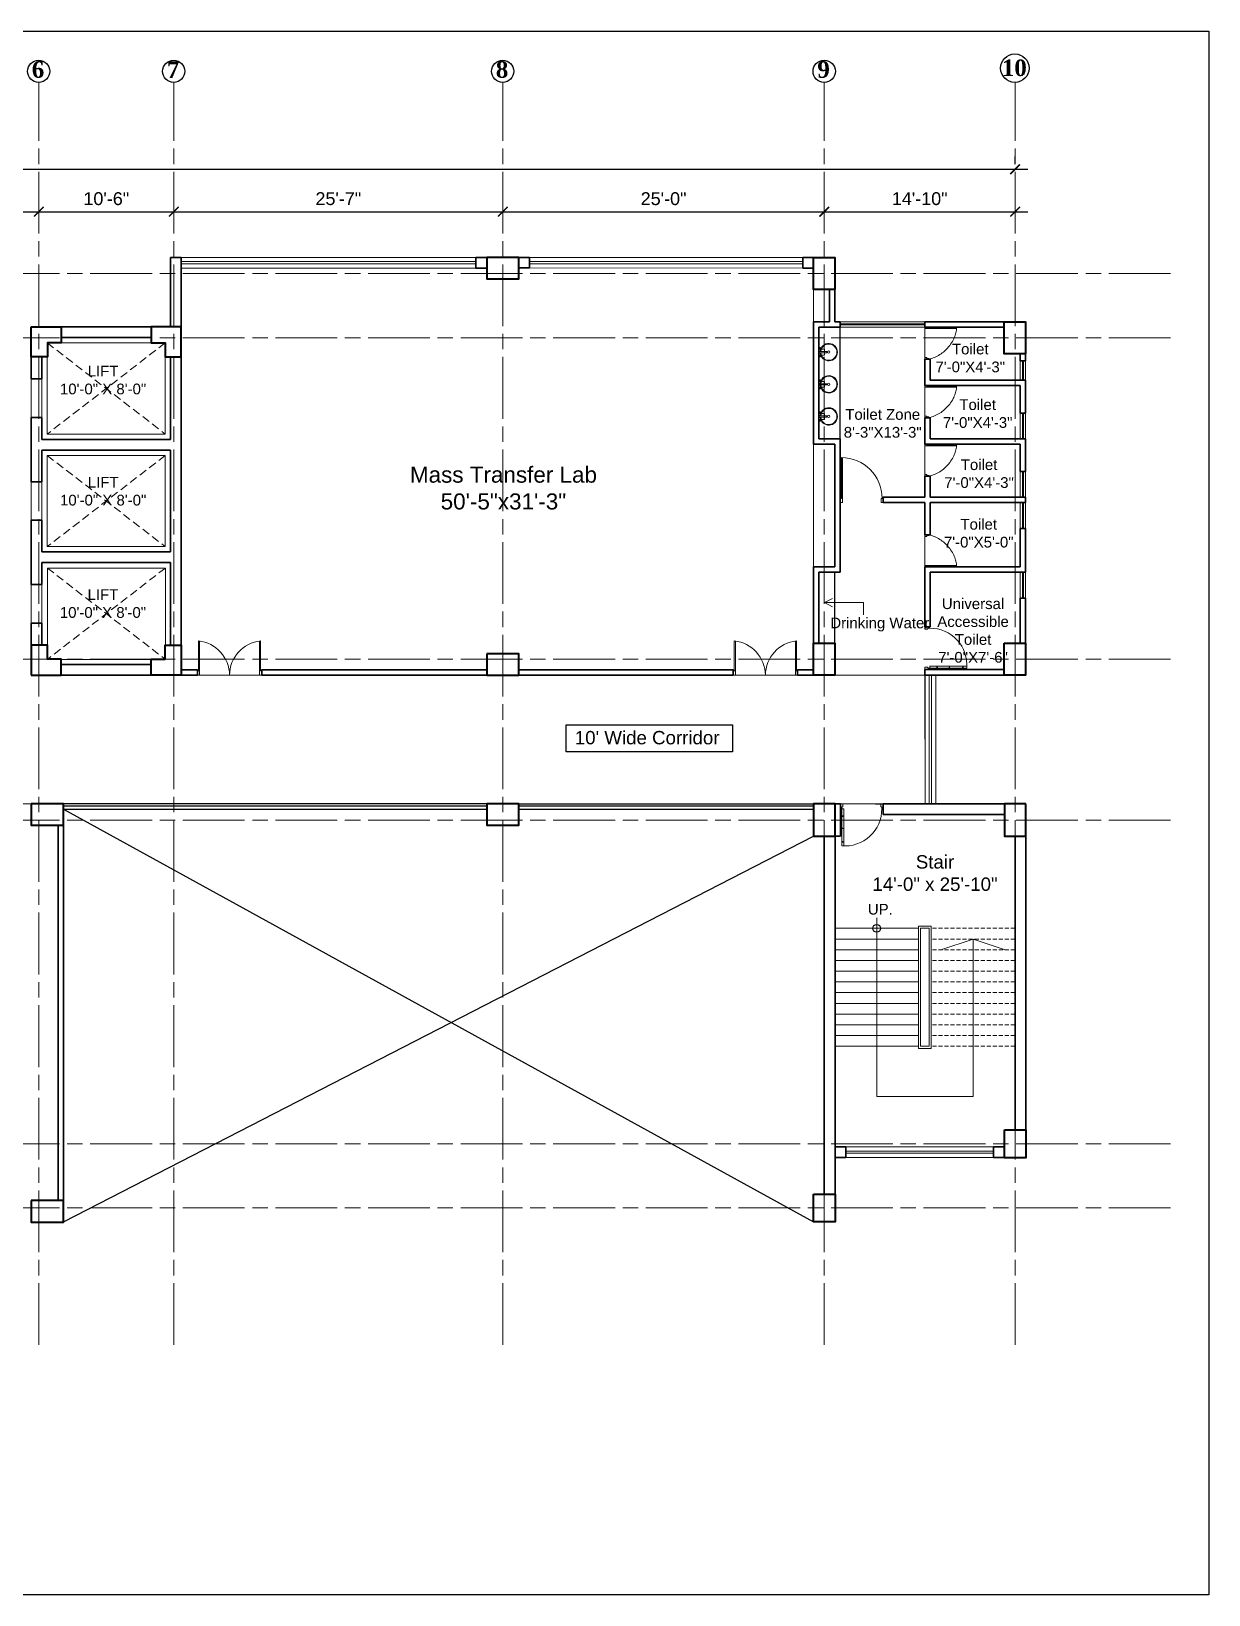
# Model space of a CAD drawing. Header units: inches. Extents: x -12 to 20935469, y -1604 to 24729220.
# Drawn here: x 20889064 to 20890162, y 24703583 to 24705041 of the extents above; entities that cross this region are included whole.
import ezdxf
from ezdxf import colors
from ezdxf.entities.mleader import LeaderData, LeaderLine
from ezdxf.math import Vec2, Vec3

# ---------------------------------------------------------------- set-up
doc = ezdxf.new("R2010")
doc.units = ezdxf.units.IN
doc.header["$LTSCALE"] = 0.03
doc.header["$MEASUREMENT"] = 0
doc.header["$PDMODE"] = 32
doc.header["$PDSIZE"] = 15
doc.linetypes.add('ACAD_ISO08W100', pattern=[36, 24, -3, 6, -3])
doc.linetypes.add('DASHED2', pattern=[0.375, 0.25, -0.125])
for name, color, linetype, lineweight in [('column', 1, 'Continuous', 40), ('Dim Line', 252, 'Continuous', 13), ('Door', 7, 'Continuous', 18), ('Dot', 253, 'Continuous', 0), ('Gas', 21, 'Continuous', 5), ('Glass Line', 252, 'Continuous', 9), ('Grid Line', 252, 'Continuous', 18), ('Hatch', 253, 'Continuous', 15), ('Main Wall', 7, 'Continuous', 30), ('RAIL', 23, 'Continuous', 13), ('STAIR', 46, 'Continuous', 15), ('TOILET FIXTURE', 142, 'Continuous', 5), ('wind.', 150, 'Continuous', 20)]:
    doc.layers.add(name, color=color, linetype=linetype, lineweight=lineweight)
doc.layers.add('FUR', color=251, linetype='Continuous')
doc.layers.add('TEXT', color=7, linetype='Continuous')
doc.styles.add('2', font='swisscl.ttf')
doc.styles.add('RomanS', font='arial.ttf', dxfattribs={"height": 12})
doc.styles.get("Standard").update_dxf_attribs({"font": 'timesbd.ttf'})
doc.dimstyles.new('Aec_Arch_I', dxfattribs={"dimscale": 96, "dimtxt": 12, "dimasz": 0.09375, "dimexe": 0.125, "dimexo": 0.125, "dimgap": 0.0625, "dimtad": 1, "dimdec": 0, "dimzin": 3, "dimdsep": 46, "dimlunit": 4, "dimtxsty": 'RomanS', "dimblk1": 'ARCHTICK', "dimblk2": 'ARCHTICK', "dimsah": 1, "dimcen": 0.09375, "dimdle": 0.125, "dimadec": 0, "dimazin": 0, "dimtfac": 0.75, "dimtdec": 0, "dimtmove": 2, "dimatfit": 3, "dimldrblk": 'ARCHTICK', "dimfxl": 1, "dimfrac": 1, "dimtolj": 1, "dimtzin": 0, "dimarcsym": 0})

# ---------------------------------------------------------------- blocks, each defined once
blk = doc.blocks.new('_ArchTick')
at = {"color": 0, "linetype": 'ByBlock', "lineweight": 35, "const_width": 0.15}
blk.add_lwpolyline([(-0.5, -0.5), (0.5, 0.5)], dxfattribs=at)
blk = doc.blocks.new('*D21')
at = {"layer": 'Defpoints', "color": 0, "transparency": 16777216}
for p in [(20831844.3, 24724578.2), (20832040.8, 24724578.2), (20832040.8, 24724578.2)]:
    blk.add_point(p, dxfattribs=at)
at = {"layer": 'Dim Line', "color": 0, "lineweight": -2, "transparency": 16777216}
for p, q in [((20831832.3, 24724578.2), (20832052.8, 24724578.2)), ((20831844.3, 24724566.2), (20831844.3, 24724566.2)), ((20832040.8, 24724566.2), (20832040.8, 24724566.2))]:
    blk.add_line(p, q, dxfattribs=at)
at = {"layer": 'Dim Line', "color": 0, "lineweight": -2, "transparency": 16777216, "xscale": 9, "yscale": 9, "zscale": 9, "rotation": 180}
blk.add_blockref('_ArchTick', (20831844.3, 24724578.2), dxfattribs=at)
at = {"layer": 'Dim Line', "color": 0, "lineweight": -2, "transparency": 16777216, "xscale": 9, "yscale": 9, "zscale": 9}
blk.add_blockref('_ArchTick', (20832040.8, 24724578.2), dxfattribs=at)
at = {"layer": 'Dim Line', "color": 0, "transparency": 16777216, "insert": (20831942.5, 24724590.3), "char_height": 12, "attachment_point": 5, "style": 'RomanS'}
blk.add_mtext('\\A1;16\'-5"', dxfattribs=at)
blk = doc.blocks.new('*D22')
at = {"layer": 'Defpoints', "color": 0, "transparency": 16777216}
for p in [(20832040.8, 24724578.2), (20832166.8, 24724578.2), (20832166.8, 24724578.2)]:
    blk.add_point(p, dxfattribs=at)
at = {"layer": 'Dim Line', "color": 0, "lineweight": -2, "transparency": 16777216}
for p, q in [((20832028.8, 24724578.2), (20832178.8, 24724578.2)), ((20832040.8, 24724566.2), (20832040.8, 24724566.2)), ((20832166.8, 24724566.2), (20832166.8, 24724566.2))]:
    blk.add_line(p, q, dxfattribs=at)
at = {"layer": 'Dim Line', "color": 0, "lineweight": -2, "transparency": 16777216, "xscale": 9, "yscale": 9, "zscale": 9, "rotation": 180}
blk.add_blockref('_ArchTick', (20832040.8, 24724578.2), dxfattribs=at)
at = {"layer": 'Dim Line', "color": 0, "lineweight": -2, "transparency": 16777216, "xscale": 9, "yscale": 9, "zscale": 9}
blk.add_blockref('_ArchTick', (20832166.8, 24724578.2), dxfattribs=at)
at = {"layer": 'Dim Line', "color": 0, "transparency": 16777216, "insert": (20832103.8, 24724590.3), "char_height": 12, "attachment_point": 5, "style": 'RomanS'}
blk.add_mtext('\\A1;10\'-6"', dxfattribs=at)
blk = doc.blocks.new('*D23')
at = {"layer": 'Defpoints', "color": 0, "transparency": 16777216}
for p in [(20832166.8, 24724578.2), (20832473.8, 24724578.2), (20832473.8, 24724578.2)]:
    blk.add_point(p, dxfattribs=at)
at = {"layer": 'Dim Line', "color": 0, "lineweight": -2, "transparency": 16777216}
for p, q in [((20832154.8, 24724578.2), (20832485.8, 24724578.2)), ((20832166.8, 24724566.2), (20832166.8, 24724566.2)), ((20832473.8, 24724566.2), (20832473.8, 24724566.2))]:
    blk.add_line(p, q, dxfattribs=at)
at = {"layer": 'Dim Line', "color": 0, "lineweight": -2, "transparency": 16777216, "xscale": 9, "yscale": 9, "zscale": 9, "rotation": 180}
blk.add_blockref('_ArchTick', (20832166.8, 24724578.2), dxfattribs=at)
at = {"layer": 'Dim Line', "color": 0, "lineweight": -2, "transparency": 16777216, "xscale": 9, "yscale": 9, "zscale": 9}
blk.add_blockref('_ArchTick', (20832473.8, 24724578.2), dxfattribs=at)
at = {"layer": 'Dim Line', "color": 0, "transparency": 16777216, "insert": (20832320.3, 24724590.3), "char_height": 12, "attachment_point": 5, "style": 'RomanS'}
blk.add_mtext('\\A1;25\'-7"', dxfattribs=at)
blk = doc.blocks.new('*D10')
at = {"layer": 'Defpoints', "color": 0, "transparency": 16777216}
for p in [(20832473.8, 24724578.2), (20832773.8, 24724578.2), (20832773.8, 24724578.2)]:
    blk.add_point(p, dxfattribs=at)
at = {"layer": 'Dim Line', "color": 0, "lineweight": -2, "transparency": 16777216}
blk.add_line((20832461.8, 24724578.2), (20832785.8, 24724578.2), dxfattribs=at)
at = {"layer": 'Dim Line', "color": 0, "lineweight": -2, "transparency": 16777216, "xscale": 9, "yscale": 9, "zscale": 9, "rotation": 180}
blk.add_blockref('_ArchTick', (20832473.8, 24724578.2), dxfattribs=at)
at = {"layer": 'Dim Line', "color": 0, "lineweight": -2, "transparency": 16777216, "xscale": 9, "yscale": 9, "zscale": 9}
blk.add_blockref('_ArchTick', (20832773.8, 24724578.2), dxfattribs=at)
at = {"layer": 'Dim Line', "color": 0, "transparency": 16777216, "insert": (20832623.8, 24724590.3), "char_height": 12, "attachment_point": 5, "style": 'RomanS'}
blk.add_mtext('\\A1;25\'-0"', dxfattribs=at)
blk = doc.blocks.new('*D11')
at = {"layer": 'Defpoints', "color": 0, "transparency": 16777216}
for p in [(20832773.8, 24724578.2), (20832951.8, 24724578.2), (20832951.8, 24724578.2)]:
    blk.add_point(p, dxfattribs=at)
at = {"layer": 'Dim Line', "color": 0, "lineweight": -2, "transparency": 16777216}
for p, q in [((20832761.8, 24724578.2), (20832963.8, 24724578.2)), ((20832951.8, 24724566.2), (20832951.8, 24724566.2))]:
    blk.add_line(p, q, dxfattribs=at)
at = {"layer": 'Dim Line', "color": 0, "lineweight": -2, "transparency": 16777216, "xscale": 9, "yscale": 9, "zscale": 9, "rotation": 180}
blk.add_blockref('_ArchTick', (20832773.8, 24724578.2), dxfattribs=at)
at = {"layer": 'Dim Line', "color": 0, "lineweight": -2, "transparency": 16777216, "xscale": 9, "yscale": 9, "zscale": 9}
blk.add_blockref('_ArchTick', (20832951.8, 24724578.2), dxfattribs=at)
at = {"layer": 'Dim Line', "color": 0, "transparency": 16777216, "insert": (20832862.8, 24724590.3), "char_height": 12, "attachment_point": 5, "style": 'RomanS'}
blk.add_mtext('\\A1;14\'-10"', dxfattribs=at)
blk = doc.blocks.new('*D13')
at = {"layer": 'Defpoints', "color": 0, "transparency": 16777216}
for p in [(20830948.3, 24724610.7), (20832951.8, 24724617.8), (20832951.8, 24724610.7)]:
    blk.add_point(p, dxfattribs=at)
at = {"layer": 'Dim Line', "color": 0, "lineweight": -2, "transparency": 16777216}
for p, q in [((20830948.3, 24724622.7), (20830948.3, 24724629.8)), ((20832951.8, 24724622.7), (20832951.8, 24724629.8)), ((20830936.3, 24724617.8), (20832963.8, 24724617.8))]:
    blk.add_line(p, q, dxfattribs=at)
at = {"layer": 'Dim Line', "color": 0, "lineweight": -2, "transparency": 16777216, "xscale": 9, "yscale": 9, "zscale": 9, "rotation": 180}
blk.add_blockref('_ArchTick', (20830948.3, 24724617.8), dxfattribs=at)
at = {"layer": 'Dim Line', "color": 0, "lineweight": -2, "transparency": 16777216, "xscale": 9, "yscale": 9, "zscale": 9}
blk.add_blockref('_ArchTick', (20832951.8, 24724617.8), dxfattribs=at)
at = {"layer": 'Dim Line', "color": 0, "transparency": 16777216, "insert": (20831950, 24724629.9), "char_height": 12, "attachment_point": 5, "style": 'RomanS'}
blk.add_mtext('\\A1;166\'-11"', dxfattribs=at)
blk = doc.blocks.new('Door_45')
at = {"layer": 'Door'}
for p, q in [((1.5, 5), (1.5, 44)), ((1.5, 40), (2.2, 40)), ((2.2, 40), (2.2, 39.5)), ((2.2, 39.5), (2.7, 39.5)), ((2.7, 39.5), (2.7, 40)), ((2.7, 40), (3.5, 40)), ((3.5, 44), (3.5, 5)), ((1.5, 25.8), (2.2, 25.8)), ((2.2, 25.8), (2.2, 25.3)), ((2.2, 25.3), (2.7, 25.3)), ((2.7, 25.8), (3.5, 25.8)), ((2.7, 25.3), (2.7, 25.8)), ((0, 0), (0, 5)), ((0, 5), (1.5, 5)), ((1.5, 12.6), (2.2, 12.6)), ((3.5, 5), (1.5, 5)), ((1.5, 5), (1.5, 3)), ((1.5, 3), (2.5, 3)), ((2.2, 12.6), (2.2, 13.1)), ((2.2, 13.1), (2.7, 13.1)), ((2.5, 3), (2.5, 0)), ((2.7, 13.1), (2.7, 12.6)), ((2.7, 12.6), (3.5, 12.6)), ((42.5, 3), (42.5, 0)), ((43.5, 3), (42.5, 3)), ((45, 5), (43.5, 5)), ((43.5, 5), (43.5, 3)), ((45, 0), (45, 5)), ((2.5, 0), (0, 0)), ((42.5, 0), (45, 0))]:
    blk.add_line(p, q, dxfattribs=at)
blk.add_arc((4.7, 5.3), 38.8, 359.6233, 94.6685, dxfattribs=at)
blk = doc.blocks.new('A$C36295410')
at = {"layer": 'Door'}
for p, q in [((1, 4), (1, 32)), ((2, 0), (2, 32)), ((58, 0), (58, 32)), ((59, 4), (59, 32)), ((1, 5), (0, 5)), ((2, 4), (1, 4)), ((58, 4), (59, 4)), ((59, 5), (60, 5)), ((2, 0), (0, 0)), ((58, 0), (60, 0))]:
    blk.add_line(p, q, dxfattribs=at)
for centre, start, end in [((-2.5, -0.3), 0.5906, 83.7783), ((62.5, -0.3), 96.2217, 179.4094)]:
    blk.add_arc(centre, 32.5, start, end, dxfattribs=at)
blk = doc.blocks.new('sssss-flat-876')
at = {"layer": 'Door', "linetype": 'Continuous', "ltscale": 3}
blk.add_line((3666.5, 84027.2), (3666.5, 84055.7), dxfattribs=at)
at = {"layer": 'Door', "linetype": 'Continuous', "ltscale": 3, "extrusion": (-7.21527e-09, -3.35624e-18, 1), "elevation": 0}
for points in [[(3666.5, 84057.2), (3666.5, 84055.7), (3668.4, 84055.7), (3668.4, 84056.5), (3670.2, 84056.5), (3670.2, 84057.2)], [(3668.4, 84055.7), (3696.2, 84055.7), (3696.2, 84056.5), (3668.4, 84056.5)]]:
    blk.add_lwpolyline(points, close=True, dxfattribs=at)
at = {"layer": 'Door', "linetype": 'Continuous', "ltscale": 3, "flags": 128}
blk.add_lwpolyline([(3670.2, 84027.2, 0.04096), (3675.5, 84028.9, 0.082496), (3684.9, 84034.8, 0.052187), (3689.7, 84040, 0.043988), (3692.9, 84045, 0.036571), (3694.8, 84049.6, 0.034751), (3695.9, 84054.2, 0.011435), (3696.2, 84055.7)], format="xyb", dxfattribs=at)
at = {"layer": 'Door', "linetype": 'Continuous', "ltscale": 3}
blk.add_lwpolyline([(3666.5, 84027.2), (3666.5, 84028.7), (3668.4, 84028.7), (3668.4, 84027.9), (3670.2, 84027.9), (3670.2, 84027.2)], close=True, dxfattribs=at)
blk = doc.blocks.new('7-flat-72')
at = {"layer": 'Glass Line', "color": 8, "ltscale": 20}
for p, q in [((-64478.7, 376960.5), (-64480.3, 376960.5)), ((-64480.3, 376959.5), (-64480.3, 376960.5)), ((-64480.3, 376959.5), (-64480.3, 376960.5)), ((-64478.7, 376959.5), (-64480.3, 376959.5)), ((-64480.3, 376959.1), (-64480.3, 376959.4)), ((-64478.7, 376959.4), (-64480.3, 376959.4)), ((-64478.7, 376959.1), (-64480.3, 376959.1)), ((-64480.2, 376959.4), (-64480.2, 376959.5)), ((-64480.1, 376959.5), (-64480.1, 376960.5)), ((-64479.9, 376959.5), (-64479.9, 376960.5)), ((-64479.5, 376959.5), (-64479.5, 376960.5)), ((-64479.1, 376959.5), (-64479.1, 376960.5)), ((-64478.9, 376959.5), (-64478.9, 376960.5)), ((-64478.9, 376959.4), (-64478.9, 376959.5)), ((-64478.8, 376959.5), (-64478.8, 376960.5)), ((-64478.7, 376959.5), (-64478.7, 376960.5)), ((-64478.7, 376959.1), (-64478.7, 376959.4)), ((-64475.1, 376959.4), (-64476.9, 376959.4)), ((-64476.9, 376959.1), (-64476.9, 376959.4)), ((-64475.1, 376959.1), (-64476.9, 376959.1)), ((-64476.6, 376959.4), (-64476.6, 376966.6)), ((-64475.5, 376966.6), (-64476.6, 376966.6)), ((-64475.5, 376959.4), (-64475.5, 376966.6)), ((-64475.1, 376959.1), (-64475.1, 376959.4)), ((-64473.3, 376960.5), (-64471.7, 376960.5)), ((-64473.3, 376959.5), (-64473.3, 376960.5)), ((-64473.3, 376959.5), (-64473.3, 376960.5)), ((-64473.3, 376959.5), (-64471.7, 376959.5)), ((-64473.3, 376959.1), (-64473.3, 376959.4)), ((-64473.3, 376959.4), (-64471.7, 376959.4)), ((-64473.3, 376959.1), (-64471.7, 376959.1)), ((-64473.1, 376959.5), (-64473.1, 376960.5)), ((-64473.1, 376959.4), (-64473.1, 376959.5)), ((-64472.9, 376959.5), (-64472.9, 376960.5)), ((-64472.5, 376959.5), (-64472.5, 376960.5)), ((-64472.1, 376959.5), (-64472.1, 376960.5)), ((-64471.9, 376959.5), (-64471.9, 376960.5)), ((-64471.9, 376959.4), (-64471.9, 376959.5)), ((-64471.8, 376959.5), (-64471.8, 376960.5)), ((-64471.7, 376959.5), (-64471.7, 376960.5)), ((-64471.7, 376959.1), (-64471.7, 376959.4))]:
    blk.add_line(p, q, dxfattribs=at)
blk.add_circle((-64476, 376968.4, 0), 1.08, dxfattribs=at)
for radius, start, end in [(8.1, 273.8334, 266.1883), (7.55, 274.115, 265.9068)]:
    blk.add_arc((-64476, 376968.4, 0), radius, start, end, dxfattribs=at)
blk = doc.blocks.new('SFSFSFS-flat-72')
at = {"layer": 'TOILET FIXTURE', "ltscale": 0.2}
blk.add_lwpolyline([(-3918.5, -3608.1), (-3918.5, -3602.7), (-3923.9, -3602.7), (-3923.9, -3608.1)], close=True, dxfattribs=at)
at = {"layer": 'TOILET FIXTURE', "ltscale": 20}
blk.add_blockref('7-flat-72', (60554.8, -380567.2), dxfattribs=at)
blk = doc.blocks.new('$D40')
at = {"layer": 'Door'}
for p, q in [((1, 4), (1, 42)), ((2, 0), (2, 42)), ((1, 5), (0, 5)), ((2, 0), (0, 0)), ((2, 4), (1, 4)), ((39, 4), (38, 4)), ((38, 4), (38, 0)), ((40, 0), (38, 0)), ((40, 5), (39, 5)), ((39, 5), (39, 4))]:
    blk.add_line(p, q, dxfattribs=at)
blk.add_arc((1, 4), 38, 0, 90, dxfattribs=at)
blk = doc.blocks.new('fff')
at = {"layer": 'Grid Line', "color": 252, "linetype": 'ACAD_ISO08W100', "lineweight": 9, "ltscale": 80, "true_color": 0x939598}
for p, q in [((20832040.8, 24723521.1), (20832040.8, 24724698.8)), ((20832166.8, 24723521.1), (20832166.8, 24724698.8)), ((20832473.8, 24723521.1), (20832473.8, 24724698.8)), ((20832773.8, 24723521.1), (20832773.8, 24724698.8)), ((20832951.8, 24723521.1), (20832951.8, 24724698.8)), ((20833096.9, 24724520.6), (20830726.1, 24724520.6)), ((20833096.9, 24724460.6), (20830726.1, 24724460.6)), ((20833096.9, 24724160.7), (20830726.1, 24724160.7)), ((20833096.9, 24724010.7), (20830726.1, 24724010.7)), ((20833096.9, 24723708.7), (20830726.1, 24723708.7)), ((20833096.9, 24723648.8), (20830726.1, 24723648.8))]:
    blk.add_line(p, q, dxfattribs=at)
at = {"layer": 'Dim Line'}
for base, p1, p2, picture, middle in [((20832951.7523, 24724617.8128), (20830948.3088, 24724610.7482), (20832951.7523, 24724610.7482), '*D13', (20831950.0306, 24724629.9397)), ((20832040.7792, 24724578.1666), (20831844.25, 24724578.1666), (20832040.7792, 24724578.1666), '*D21', (20831942.5146, 24724590.2934)), ((20832166.8, 24724578.2), (20832040.8, 24724578.2), (20832166.8, 24724578.2), '*D22', (20832103.8, 24724590.3)), ((20832473.8, 24724578.2), (20832166.8, 24724578.2), (20832473.8, 24724578.2), '*D23', (20832320.3, 24724590.3)), ((20832773.8, 24724578.2), (20832473.8, 24724578.2), (20832773.8, 24724578.2), '*D10', (20832623.8, 24724590.3)), ((20832951.8, 24724578.2), (20832773.8, 24724578.2), (20832951.8, 24724578.2), '*D11', (20832862.8, 24724590.3))]:
    dim = blk.add_linear_dim(base=base, p1=p1, p2=p2, dimstyle='Aec_Arch_I', dxfattribs=at)
    dim.commit()
    dim.dimension.update_dxf_attribs({"geometry": picture, "text_midpoint": middle})

msp = doc.modelspace()

# ---------------------------------------------------------------- linework, layer by layer
for p, q in [((20889818.5, 24704661), (20889818.5, 24704765.2)), ((20889991.4, 24704770.2), (20889991.4, 24704770.2)), ((20889813.5, 24704470.4), (20889813.5, 24704536.4)), ((20889902.5, 24704445.6), (20889897.5, 24704445.6)), ((20889488.6, 24704320.4), (20889093.6, 24704320.4)), ((20889093.6, 24704318.4), (20889488.6, 24704318.4)), ((20889093.6, 24704315.4), (20889488.6, 24704315.4)), ((20889093.6, 24704315.4), (20889793.6, 24703930.4)), ((20889518.6, 24704320.4), (20889793.6, 24704320.4)), ((20889518.6, 24704318.4), (20889793.6, 24704318.4)), ((20889518.6, 24704315.4), (20889793.6, 24704315.4)), ((20889851.4, 24704320.4), (20889953.6, 24704320.4)), ((20889093.6, 24703930.4), (20889793.6, 24704290.4))]:
    msp.add_line(p, q)
msp.add_lwpolyline([(20889718, 24704368.8), (20889562.8, 24704368.8), (20889562.8, 24704394.1), (20889718, 24704394.1)], close=True)
msp.add_circle((20889852.5, 24704204.3), 3.61)
at = {"layer": 'column', "lineweight": 40, "ltscale": 20}
for points in [[(20889488.6, 24704830.2), (20889488.6, 24704810.2), (20889518.6, 24704810.2), (20889518.6, 24704830.2)], [(20889793.5, 24704830.2), (20889813.5, 24704830.2), (20889813.5, 24704800.2), (20889793.5, 24704800.2)], [(20889971.4, 24704770.2), (20889991.4, 24704770.2), (20889991.4, 24704740.2), (20889971.4, 24704740.2)], [(20889793.5, 24704470.4), (20889813.5, 24704470.4), (20889813.5, 24704440.4), (20889793.5, 24704440.4)], [(20889971.4, 24704470.4), (20889991.4, 24704470.4), (20889991.4, 24704440.4), (20889971.4, 24704440.4)], [(20889488.6, 24704460.4), (20889488.6, 24704440.4), (20889518.6, 24704440.4), (20889518.6, 24704460.4)], [(20889063.6, 24704320.4), (20889063.6, 24704300.4), (20889093.6, 24704300.4), (20889093.6, 24704320.4)], [(20889488.6, 24704320.4), (20889488.6, 24704300.4), (20889518.6, 24704300.4), (20889518.6, 24704320.4)], [(20889813.6, 24704320.4), (20889793.6, 24704320.4), (20889793.6, 24704290.4), (20889813.6, 24704290.4)], [(20889991.6, 24704320.4), (20889971.6, 24704320.4), (20889971.6, 24704290.4), (20889991.6, 24704290.4)], [(20889971.6, 24704016.3), (20889991.6, 24704016.3), (20889991.6, 24703990.3), (20889971.6, 24703990.3)], [(20889063.6, 24703950.3), (20889063.6, 24703930.3), (20889093.6, 24703930.3), (20889093.6, 24703950.3)], [(20889793.6, 24703956.4), (20889813.6, 24703956.4), (20889813.6, 24703930.4), (20889793.6, 24703930.4)]]:
    msp.add_lwpolyline(points, close=True, dxfattribs=at)
for points in [[(20889063.6, 24704765.4), (20889091.6, 24704765.4), (20889091.6, 24704750.4), (20889078.6, 24704750.4), (20889078.6, 24704737.4), (20889063.6, 24704737.4), (20889063.6, 24704765.4)], [(20889203.6, 24704765.4), (20889175.6, 24704765.4), (20889175.6, 24704750.4), (20889188.6, 24704750.4), (20889188.6, 24704737.4), (20889203.6, 24704737.4), (20889203.6, 24704765.4)], [(20889063.6, 24704440.4), (20889091.6, 24704440.4), (20889091.6, 24704455.4), (20889078.6, 24704455.4), (20889078.6, 24704468.4), (20889063.6, 24704468.4), (20889063.6, 24704440.4)], [(20889203.6, 24704440.4), (20889175.6, 24704440.4), (20889175.6, 24704455.4), (20889188.6, 24704455.4), (20889188.6, 24704468.4), (20889203.6, 24704468.4), (20889203.6, 24704440.4)]]:
    msp.add_lwpolyline(points, dxfattribs=at)
at = {"layer": 'Defpoints'}
msp.add_lwpolyline([(20887723.5, 24705041.1), (20890162.3, 24705041.1), (20890162.3, 24703582.6), (20887723.5, 24703582.6)], close=True, dxfattribs=at)
at = {"layer": 'Dot', "linetype": 'DASHED2', "lineweight": 0, "ltscale": 1000}
for points in [[(20889078.5, 24704750.4), (20889188.6, 24704665.4), (20889188.6, 24704750.4), (20889078.5, 24704665.4)], [(20889078.5, 24704645.4), (20889188.6, 24704560.4), (20889188.6, 24704645.4), (20889078.5, 24704560.4)], [(20889078.6, 24704540.4), (20889188.7, 24704455.2), (20889188.7, 24704540.4), (20889078.6, 24704455.2)]]:
    msp.add_lwpolyline(points, dxfattribs=at)
at = {"layer": 'Gas', "color": 0, "lineweight": 5}
for points in [[(20889078.5, 24704665.4), (20889188.6, 24704665.4), (20889188.6, 24704750.4), (20889078.5, 24704750.4)], [(20889078.5, 24704560.4), (20889188.6, 24704560.4), (20889188.6, 24704645.4), (20889078.5, 24704645.4)], [(20889078.6, 24704455.2), (20889188.7, 24704455.2), (20889188.7, 24704540.4), (20889078.6, 24704540.4)], [(20889891.4, 24704206.3), (20889903.4, 24704206.3), (20889903.4, 24704092.3), (20889891.4, 24704092.3)], [(20889893.4, 24704204.3), (20889901.4, 24704204.3), (20889901.4, 24704094.3), (20889893.4, 24704094.3)]]:
    msp.add_lwpolyline(points, close=True, dxfattribs=at)
at = {"layer": 'Gas', "color": 0, "lineweight": 35}
msp.add_lwpolyline([(20889063.6, 24704440.4), (20889063.6, 24704440.4)], dxfattribs=at)
at = {"layer": 'Hatch', "lineweight": 5}
for p, q in [((20889793.5, 24704770.2), (20889793.5, 24704800.2)), ((20889793.5, 24704541.4), (20889793.5, 24704656))]:
    msp.add_line(p, q, dxfattribs=at)
at = {"layer": 'Hatch', "lineweight": 0}
msp.add_lwpolyline([(20889897.6, 24704320.4), (20889897.5, 24704440.5), (20889813.5, 24704440.4), (20889063.6, 24704440.4), (20889063.6, 24704755.4), (20888883.9, 24704755.2), (20888883.9, 24704440.4), (20888062, 24704440.5), (20888062, 24704320.5)], close=True, dxfattribs=at)
at = {"layer": 'Main Wall', "lineweight": 30}
for p, q in [((20889193.6, 24704830.2), (20889203.6, 24704830.2)), ((20889193.6, 24704830.2), (20889193.6, 24704765.4)), ((20889203.6, 24704468.4), (20889203.6, 24704830.2)), ((20889488.5, 24704830.2), (20889478.5, 24704830.2)), ((20889478.5, 24704830.2), (20889478.5, 24704820.2)), ((20889478.5, 24704820.2), (20889488.5, 24704820.2)), ((20889783.5, 24704830.2), (20889793.5, 24704830.2)), ((20889783.5, 24704820.2), (20889783.5, 24704830.2)), ((20889793.5, 24704820.2), (20889783.5, 24704820.2)), ((20889808.5, 24704770.2), (20889808.5, 24704800.2)), ((20889813.5, 24704770.2), (20889813.5, 24704800.2)), ((20889073.6, 24704765.4), (20889193.6, 24704765.4)), ((20889793.5, 24704656), (20889793.5, 24704770.2)), ((20889808.5, 24704770.2), (20889793.5, 24704770.2)), ((20889798.5, 24704661), (20889798.5, 24704765.2)), ((20889818.5, 24704765.2), (20889798.5, 24704765.2)), ((20889818.5, 24704770.2), (20889813.5, 24704770.2)), ((20889818.5, 24704765.2), (20889818.5, 24704770.2)), ((20889971.4, 24704770.2), (20889897.5, 24704770.2)), ((20889897.5, 24704765.2), (20889897.5, 24704770.2)), ((20889971.4, 24704765.2), (20889897.5, 24704765.2)), ((20889091.6, 24704755.4), (20889175.6, 24704755.4)), ((20889902.5, 24704735.2), (20889897.5, 24704735.2)), ((20889991.4, 24704733.6), (20889991.4, 24704740.2)), ((20889063.6, 24704716.9), (20889073.6, 24704716.9)), ((20889897.5, 24704710.6), (20889986.4, 24704710.6)), ((20889991.4, 24704685), (20889991.4, 24704715.6)), ((20889063.6, 24704680.9), (20889073.6, 24704680.9)), ((20889897.5, 24704680.6), (20889902.5, 24704680.6)), ((20889073.6, 24704660.4), (20889193.6, 24704660.4)), ((20889818.5, 24704661), (20889798.5, 24704661)), ((20889818.5, 24704606.4), (20889818.5, 24704661)), ((20889991.4, 24704630.4), (20889991.4, 24704661)), ((20889073.6, 24704650.4), (20889193.6, 24704650.4)), ((20889813.5, 24704656), (20889793.5, 24704656)), ((20889813.5, 24704541.4), (20889813.5, 24704656)), ((20889897.5, 24704656), (20889986.4, 24704656)), ((20889986.4, 24704656), (20889986.4, 24704630.4)), ((20889991.4, 24704630.4), (20889986.4, 24704630.4)), ((20889063.6, 24704620.9), (20889073.6, 24704620.9)), ((20889897.5, 24704626), (20889902.5, 24704626)), ((20889818.5, 24704536.4), (20889818.5, 24704606.4)), ((20889858.5, 24704601.4), (20889858.5, 24704606.4)), ((20889858.5, 24704601.4), (20889897.5, 24704601.4)), ((20889897.5, 24704571.4), (20889897.5, 24704601.4)), ((20889991.4, 24704606.4), (20889902.5, 24704606.4)), ((20889902.5, 24704601.4), (20889991.4, 24704601.4)), ((20889902.5, 24704571.4), (20889902.5, 24704601.4)), ((20889991.4, 24704601.4), (20889991.4, 24704606.4)), ((20889073.6, 24704584.9), (20889063.6, 24704584.9)), ((20889897.5, 24704571.4), (20889902.5, 24704571.4)), ((20889986.4, 24704577.4), (20889991.4, 24704577.4)), ((20889986.4, 24704577.4), (20889986.4, 24704541.4)), ((20889991.4, 24704536.4), (20889991.4, 24704577.4)), ((20889073.6, 24704555.4), (20889193.6, 24704555.4)), ((20889073.6, 24704545.4), (20889193.6, 24704545.4)), ((20889793.5, 24704470.4), (20889793.5, 24704541.4)), ((20889813.5, 24704541.4), (20889793.5, 24704541.4)), ((20889897.5, 24704485.6), (20889897.5, 24704541.4)), ((20889897.5, 24704541.4), (20889986.4, 24704541.4)), ((20889798.5, 24704470.4), (20889798.5, 24704536.4)), ((20889818.5, 24704536.4), (20889798.5, 24704536.4)), ((20889902.5, 24704485.6), (20889902.5, 24704536.4)), ((20889902.5, 24704536.4), (20889991.4, 24704536.4)), ((20889073.6, 24704524.9), (20889063.6, 24704524.9)), ((20889986.4, 24704512.4), (20889986.4, 24704470.4)), ((20889986.4, 24704512.4), (20889991.4, 24704512.4)), ((20889991.4, 24704470.4), (20889991.4, 24704512.4)), ((20889073.6, 24704488.9), (20889063.6, 24704488.9)), ((20889897.5, 24704485.6), (20889902.5, 24704485.6)), ((20889091.6, 24704440.4), (20889175.6, 24704440.4)), ((20889218.6, 24704445.4), (20889203.6, 24704445.4)), ((20889218.6, 24704440.4), (20889203.6, 24704440.4)), ((20889218.6, 24704440.4), (20889218.6, 24704445.4)), ((20889488.6, 24704445.4), (20889278.6, 24704445.4)), ((20889278.6, 24704440.4), (20889278.6, 24704445.4)), ((20889488.6, 24704440.4), (20889278.6, 24704440.4)), ((20889718.6, 24704445.5), (20889518.6, 24704445.5)), ((20889718.6, 24704440.4), (20889518.6, 24704440.4)), ((20889718.6, 24704445.5), (20889718.6, 24704440.4)), ((20889718.6, 24704440.4), (20889718.6, 24704445.5)), ((20889897.5, 24704445.6), (20889971.4, 24704445.6)), ((20889897.5, 24704445.6), (20889897.5, 24704440.5)), ((20889897.5, 24704440.5), (20889971.4, 24704440.5)), ((20889818.6, 24704320.4), (20889813.6, 24704320.4)), ((20889818.6, 24704290.4), (20889818.6, 24704320.4)), ((20889858.6, 24704320.4), (20889971.6, 24704320.4)), ((20889858.6, 24704320.4), (20889858.6, 24704310.4)), ((20889858.6, 24704310.4), (20889971.6, 24704310.4)), ((20889088.7, 24704300.4), (20889088.7, 24703950.3)), ((20889093.6, 24704300.4), (20889093.6, 24703950.3)), ((20889803.6, 24703956.4), (20889803.6, 24704290.4)), ((20889813.6, 24703956.4), (20889813.6, 24704290.4)), ((20889813.6, 24704290.4), (20889818.6, 24704290.4)), ((20889981.6, 24704290.4), (20889981.6, 24704016.3)), ((20889991.6, 24704290.4), (20889991.6, 24704016.3)), ((20889823.6, 24704000.5), (20889823.6, 24703990.5))]:
    msp.add_line(p, q, dxfattribs=at)
for points in [[(20889518.5, 24704830.2), (20889528.5, 24704830.2), (20889528.5, 24704820.3), (20889518.5, 24704820.3)], [(20889063.6, 24704737.4), (20889063.6, 24704716.9)], [(20889073.6, 24704737.4), (20889073.6, 24704716.9)], [(20889193.6, 24704660.4), (20889193.6, 24704737.4)], [(20889897.5, 24704735.2), (20889897.5, 24704710.6)], [(20889902.5, 24704735.2), (20889902.5, 24704715.6), (20889991.4, 24704715.6)], [(20889986.4, 24704740.2), (20889986.4, 24704733.6)], [(20889986.4, 24704733.6), (20889991.4, 24704733.6)], [(20889986.4, 24704710.6), (20889986.4, 24704685)], [(20889063.6, 24704680.9), (20889063.6, 24704620.9)], [(20889073.6, 24704680.9), (20889073.6, 24704660.4)], [(20889897.5, 24704680.6), (20889897.5, 24704656)], [(20889902.5, 24704680.6), (20889902.5, 24704661), (20889991.4, 24704661)], [(20889986.4, 24704685), (20889991.4, 24704685)], [(20889073.6, 24704650.4), (20889073.6, 24704620.9)], [(20889193.6, 24704555.4), (20889193.6, 24704650.4)], [(20889897.5, 24704626), (20889897.5, 24704606.4)], [(20889902.5, 24704626), (20889902.5, 24704606.4)], [(20889897.5, 24704606.4), (20889858.5, 24704606.4)], [(20889063.6, 24704584.9), (20889063.6, 24704524.9)], [(20889073.6, 24704584.9), (20889073.6, 24704555.4)], [(20889073.6, 24704545.4), (20889073.6, 24704524.9)], [(20889193.6, 24704468.4), (20889193.6, 24704545.4)], [(20889063.6, 24704488.9), (20889063.6, 24704468.4), (20889063.6, 24704468.4)], [(20889073.6, 24704488.9), (20889073.6, 24704468.4)], [(20889091.6, 24704450.4), (20889175.6, 24704450.4)], [(20889823.6, 24703990.5), (20889813.6, 24703990.5), (20889813.6, 24704000.5), (20889823.6, 24704000.5)], [(20889971.5, 24703990.5), (20889961.5, 24703990.5), (20889961.5, 24704000.5), (20889971.5, 24704000.5)]]:
    msp.add_lwpolyline(points, dxfattribs=at)
at = {"layer": 'Main Wall', "lineweight": 13}
for points in [[(20889063.6, 24704680.9), (20889073.6, 24704680.9), (20889073.6, 24704716.9), (20889063.6, 24704716.9)], [(20889063.6, 24704584.9), (20889073.6, 24704584.9), (20889073.6, 24704620.9), (20889063.6, 24704620.9)], [(20889063.6, 24704488.9), (20889073.6, 24704488.9), (20889073.6, 24704524.9), (20889063.6, 24704524.9)]]:
    msp.add_lwpolyline(points, close=True, dxfattribs=at)
at = {"layer": 'Main Wall', "lineweight": 30}
msp.add_lwpolyline([(20889778.6, 24704445.4), (20889793.6, 24704445.4), (20889793.6, 24704440.4), (20889778.6, 24704440.4)], close=True, dxfattribs=at)
at = {"layer": 'RAIL', "lineweight": 9}
for p, q in [((20889852.5, 24704214.1), (20889852.5, 24704047.3)), ((20889912.4, 24704184.3), (20889942.4, 24704194.3)), ((20889942.4, 24704047.3), (20889942.4, 24704194.3)), ((20889942.4, 24704194.3), (20889972.4, 24704184.3)), ((20889813.4, 24704184.3), (20889891.4, 24704184.3)), ((20889852.5, 24704047.3), (20889942.4, 24704047.3))]:
    msp.add_line(p, q, dxfattribs=at)
at = {"layer": 'STAIR', "color": 253, "lineweight": 5}
for p, q in [((20889803.9, 24704508.1), (20889811.2, 24704512.1)), ((20889803.9, 24704508.1), (20889840.1, 24704508.1)), ((20889803.9, 24704508.1), (20889811.2, 24704504.1)), ((20889840.1, 24704508.1), (20889840.1, 24704496.8))]:
    msp.add_line(p, q, dxfattribs=at)
at = {"layer": 'STAIR', "color": 32, "lineweight": 5}
for p, q in [((20889891.4, 24704204.3), (20889813.4, 24704204.3)), ((20889891.4, 24704194.3), (20889813.4, 24704194.3)), ((20889873.4, 24704184.3), (20889813.4, 24704184.3)), ((20889891.4, 24704174.3), (20889813.4, 24704174.3)), ((20889891.4, 24704164.3), (20889813.4, 24704164.3)), ((20889891.4, 24704154.3), (20889813.4, 24704154.3)), ((20889891.4, 24704144.3), (20889813.4, 24704144.3)), ((20889891.4, 24704134.3), (20889813.4, 24704134.3)), ((20889891.4, 24704124.3), (20889813.4, 24704124.3)), ((20889891.4, 24704114.3), (20889813.4, 24704114.3)), ((20889891.4, 24704104.3), (20889813.4, 24704104.3)), ((20889891.4, 24704094.3), (20889813.4, 24704094.3))]:
    msp.add_line(p, q, dxfattribs=at)
at = {"layer": 'STAIR', "color": 32, "linetype": 'DASHED2', "lineweight": 5, "ltscale": 500}
for p, q in [((20889981.4, 24704204.3), (20889903.4, 24704204.3)), ((20889981.4, 24704194.3), (20889903.4, 24704194.3)), ((20889981.4, 24704184.3), (20889903.4, 24704184.3)), ((20889981.4, 24704174.3), (20889903.4, 24704174.3)), ((20889981.4, 24704164.3), (20889903.4, 24704164.3)), ((20889981.4, 24704154.3), (20889903.4, 24704154.3)), ((20889981.4, 24704144.3), (20889903.4, 24704144.3)), ((20889981.4, 24704134.3), (20889903.4, 24704134.3)), ((20889981.4, 24704124.3), (20889903.4, 24704124.3)), ((20889981.4, 24704114.3), (20889903.4, 24704114.3)), ((20889981.4, 24704104.3), (20889903.4, 24704104.3)), ((20889981.4, 24704094.3), (20889903.4, 24704094.3))]:
    msp.add_line(p, q, dxfattribs=at)
at = {"layer": 'TEXT'}
for centre, radius in [((20889070.5, 24705003.8), 10.4), ((20889196.5, 24705003.8), 10.4), ((20889503.5, 24705003.8), 10.4), ((20889803.5, 24705003.8), 10.4), ((20889981.4, 24705006.7), 13.3)]:
    msp.add_circle(centre, radius, dxfattribs=at)
at = {"layer": 'wind.'}
for p, q in [((20889478.5, 24704830.2), (20889203.5, 24704830.2)), ((20889203.5, 24704826.3), (20889478.5, 24704826.3)), ((20889203.5, 24704824.3), (20889478.5, 24704824.3)), ((20889478.5, 24704820.2), (20889203.5, 24704820.2)), ((20889528.5, 24704830.2), (20889783.5, 24704830.2)), ((20889528.5, 24704826.3), (20889783.5, 24704826.3)), ((20889528.5, 24704824.3), (20889783.5, 24704824.3)), ((20889528.5, 24704820.3), (20889783.5, 24704820.2)), ((20889897.5, 24704770.2), (20889818.5, 24704770.2)), ((20889897.5, 24704768.2), (20889818.5, 24704768.2)), ((20889897.5, 24704767.2), (20889818.5, 24704767.2)), ((20889897.5, 24704765.2), (20889818.5, 24704765.2)), ((20889986.4, 24704606.4), (20889986.4, 24704630.4)), ((20889988.4, 24704606.4), (20889988.4, 24704630.4)), ((20889989.4, 24704606.4), (20889989.4, 24704630.4)), ((20889991.4, 24704606.4), (20889991.4, 24704630.4)), ((20889986.4, 24704577.4), (20889986.4, 24704601.4)), ((20889988.4, 24704577.4), (20889988.4, 24704601.4)), ((20889989.4, 24704577.4), (20889989.4, 24704601.4)), ((20889991.4, 24704577.4), (20889991.4, 24704601.4)), ((20889986.4, 24704512.4), (20889986.4, 24704536.4)), ((20889988.4, 24704512.4), (20889988.4, 24704536.4)), ((20889989.4, 24704512.4), (20889989.4, 24704536.4)), ((20889991.4, 24704512.4), (20889991.4, 24704536.4)), ((20889897.6, 24704320.4), (20889897.6, 24704440.5)), ((20889901.6, 24704320.4), (20889901.6, 24704440.5)), ((20889903.6, 24704320.4), (20889903.6, 24704440.5)), ((20889907.6, 24704320.4), (20889907.6, 24704440.5))]:
    msp.add_line(p, q, dxfattribs=at)
at = {"layer": 'wind.', "lineweight": 5}
for p, q in [((20889986.4, 24704715.6), (20889986.4, 24704733.6)), ((20889988.4, 24704715.6), (20889988.4, 24704733.6)), ((20889989.4, 24704715.6), (20889989.4, 24704733.6)), ((20889991.4, 24704715.6), (20889991.4, 24704733.6)), ((20889986.4, 24704661), (20889986.4, 24704685)), ((20889988.4, 24704661), (20889988.4, 24704685)), ((20889989.4, 24704661), (20889989.4, 24704685)), ((20889991.4, 24704661), (20889991.4, 24704685)), ((20889961.5, 24704000.5), (20889823.6, 24704000.5)), ((20889961.5, 24703996.5), (20889823.6, 24703996.5)), ((20889961.5, 24703994.5), (20889823.6, 24703994.5)), ((20889961.5, 24703990.5), (20889823.6, 24703990.5))]:
    msp.add_line(p, q, dxfattribs=at)

# ---------------------------------------------------------------- block references
msp.add_blockref('fff', (57029.8, -19705.4))
at = {"layer": 'Door', "ltscale": 20}
for p in [(20886230.9, 24620708), (20886230.9, 24620653.4), (20886230.9, 24620598.8)]:
    msp.add_blockref('sssss-flat-876', p, dxfattribs=at)
at = {"layer": 'Door'}
msp.add_blockref('$D40', (20889818.5, 24704601.4), dxfattribs=at)
at = {"layer": 'Door', "ltscale": 20, "xscale": -1, "rotation": 180}
msp.add_blockref('sssss-flat-876', (20886230.9, 24788598.6), dxfattribs=at)
at = {"layer": 'Door', "color": 250, "ltscale": 20, "xscale": -0.8888888888759539, "yscale": 0.8888888888759539, "zscale": 0.8888888888759539}
for p, rotation in [((20889897.5, 24704445.6), 270), ((20889818.6, 24704320.3), 180)]:
    msp.add_blockref('Door_45', p, dxfattribs=dict(at, rotation=rotation))
at = {"layer": 'FUR'}
for p in [(20889218.6, 24704440.4), (20889718.6, 24704440.4)]:
    msp.add_blockref('A$C36295410', p, dxfattribs=at)
at = {"layer": 'TOILET FIXTURE', "ltscale": 20, "xscale": -1, "rotation": 270}
for p in [(20893406.6, 24708663), (20893406.6, 24708633), (20893406.6, 24708603)]:
    msp.add_blockref('SFSFSFS-flat-72', p, dxfattribs=at)

# ---------------------------------------------------------------- texts
at = {"layer": 'TEXT', "char_height": 15.44, "width": 227.458, "attachment_point": 8, "rotation": 0}
for s, insert in [('\\A1;6', (20889069.9, 24704997.5)), ('\\A1;7', (20889195.9, 24704997.5)), ('\\A1;8', (20889502.9, 24704997.5)), ('\\A1;9', (20889802.9, 24704997.5)), ('\\A1;10', (20889980.9, 24704999.1))]:
    msp.add_mtext(s, dxfattribs=dict(at, insert=insert))
at = {"layer": 'TEXT', "color": 30, "lineweight": 5, "ltscale": 20, "attachment_point": 2, "style": '2'}
for s, width, gutter_width, insert, char_height in [('{\\fArial|b0|i0|c0|p34;\\C0;Toilet \\P7\'-0"X4\'-3"}', 104.76, 0.5, (20889939.8, 24704749.7), 10), ('\\pxsm1;{\\fArial|b0|i0|c0|p34;\\C0;LIFT\\P10\'-0" X 8\'-0" }', 235.592, 0.75, (20889130.6, 24704729.1), 10), ('{\\fArial|b0|i0|c0|p34;\\C0;Toilet Zone\\P8\'-3"X13\'-3"}', 104.76, 0.5, (20889858.1, 24704688.7), 10), ('{\\fArial|b0|i0|c0|p34;\\C0;Toilet \\P7\'-0"X4\'-3"}', 104.76, 0.5, (20889946.7, 24704697.8), 10), ('\\pxsm1,qc;{\\fArial|b0|i0|c0|p34;\\C0;Mass Transfer Lab\\P50\'-5"x31\'-3"}', 361.446, 0.5, (20889504.2, 24704635), 14.992), ('{\\fArial|b0|i0|c0|p34;\\C0;Toilet \\P7\'-0"X4\'-3"}', 104.76, 0.5, (20889948, 24704641.8), 10), ('\\pxsm1;{\\fArial|b0|i0|c0|p34;\\C0;LIFT\\P10\'-0" X 8\'-0" }', 235.592, 0.75, (20889130.7, 24704625.4), 10), ('{\\fArial|b0|i0|c0|p34;\\C0;Toilet \\P7\'-0"X5\'-0"}', 104.76, 0.5, (20889947.7, 24704586.2), 10), ('\\pxsm1;{\\fArial|b0|i0|c0|p34;\\C0;LIFT\\P10\'-0" X 8\'-0" }', 235.592, 0.75, (20889130.5, 24704520.6), 10), ('{\\fArial|b0|i0|c0|p34;\\C0;Universal Accessible Toilet\\P7\'-0"X7\'-6"}', 88.036, 0.35, (20889942.4, 24704512.1), 10), ('\\pxsm1;{\\fArial|b0|i0|c0|p34;\\C0;Drinking Water }', 88.563, 0.282, (20889855.4, 24704494.2), 10), ("\\pxsm1,qc;{\\fArial|b0|i0|c0|p34;\\C0;10' Wide Corridor}", 227.89, 0.75, (20889638.3, 24704388.4), 12.476), ('\\pxsm1;{\\fArial|b0|i0|c0|p34;\\C0;Stair\\P14\'-0" x 25\'-10"  }', 196.046, 0.282, (20889906.9, 24704272.5), 12.476), ('{\\fArial|b0|i0|c0|p34;\\C0;UP.}', 104.76, 0.5, (20889855.9, 24704227.1), 10)]:
    msp.add_mtext_dynamic_manual_height_columns(s, width=width, gutter_width=gutter_width, heights=[0], dxfattribs=dict(at, insert=insert, char_height=char_height))

# ---------------------------------------------------------------- leaders
at = {"layer": 'TEXT', "lineweight": 5, "ltscale": 20}
ml = msp.add_multileader_mtext('Standard', dxfattribs=at)
ml.set_content('{\\fArial|b0|i0|c0|p34;\\C256;Fire Duct}', color=256)
ml.set_leader_properties()
ml.build(insert=Vec2(0, 0))
ml.multileader.update_dxf_attribs({"text_right_attachment_type": 6, "dogleg_length": 0.36, "arrow_head_size": 10})
ctx = ml.context
ctx.base_point, ctx.char_height, ctx.arrow_head_size, ctx.landing_gap_size, ctx.plane_origin = Vec3(20888858.7, 24704404.8), 10, 10, 0.09, Vec3(20888836.2, 24704452.7)
ctx.right_attachment = 6
notes = []
notes.append((ctx, [(0, (1, 1, 0), (20888836.2, 24704404.8), (1, 0), 22.5, [(0, [(20888836.2, 24704452.7)], 0, [])])]))
ctx.mtext.insert, ctx.mtext.width, ctx.mtext.defined_height, ctx.mtext.flow_direction = Vec3(20888858.8, 24704409.9), 232.704, 29.8, 5
for ctx, leaders in notes:
    for number, flags, end, landing, length, lines in leaders:
        leader = LeaderData()
        leader.index, (leader.has_last_leader_line, leader.has_dogleg_vector, leader.attachment_direction) = number, flags
        leader.last_leader_point, leader.dogleg_vector, leader.dogleg_length = Vec3(end), Vec3(landing), length
        for number, points, colour, breaks in lines:
            line = LeaderLine()
            line.index, line.vertices, line.color, line.breaks = number, Vec3.list(points), colors.encode_raw_color(colour), breaks
            leader.lines.append(line)
        ctx.leaders.append(leader)

doc.saveas('drawing.dxf')
